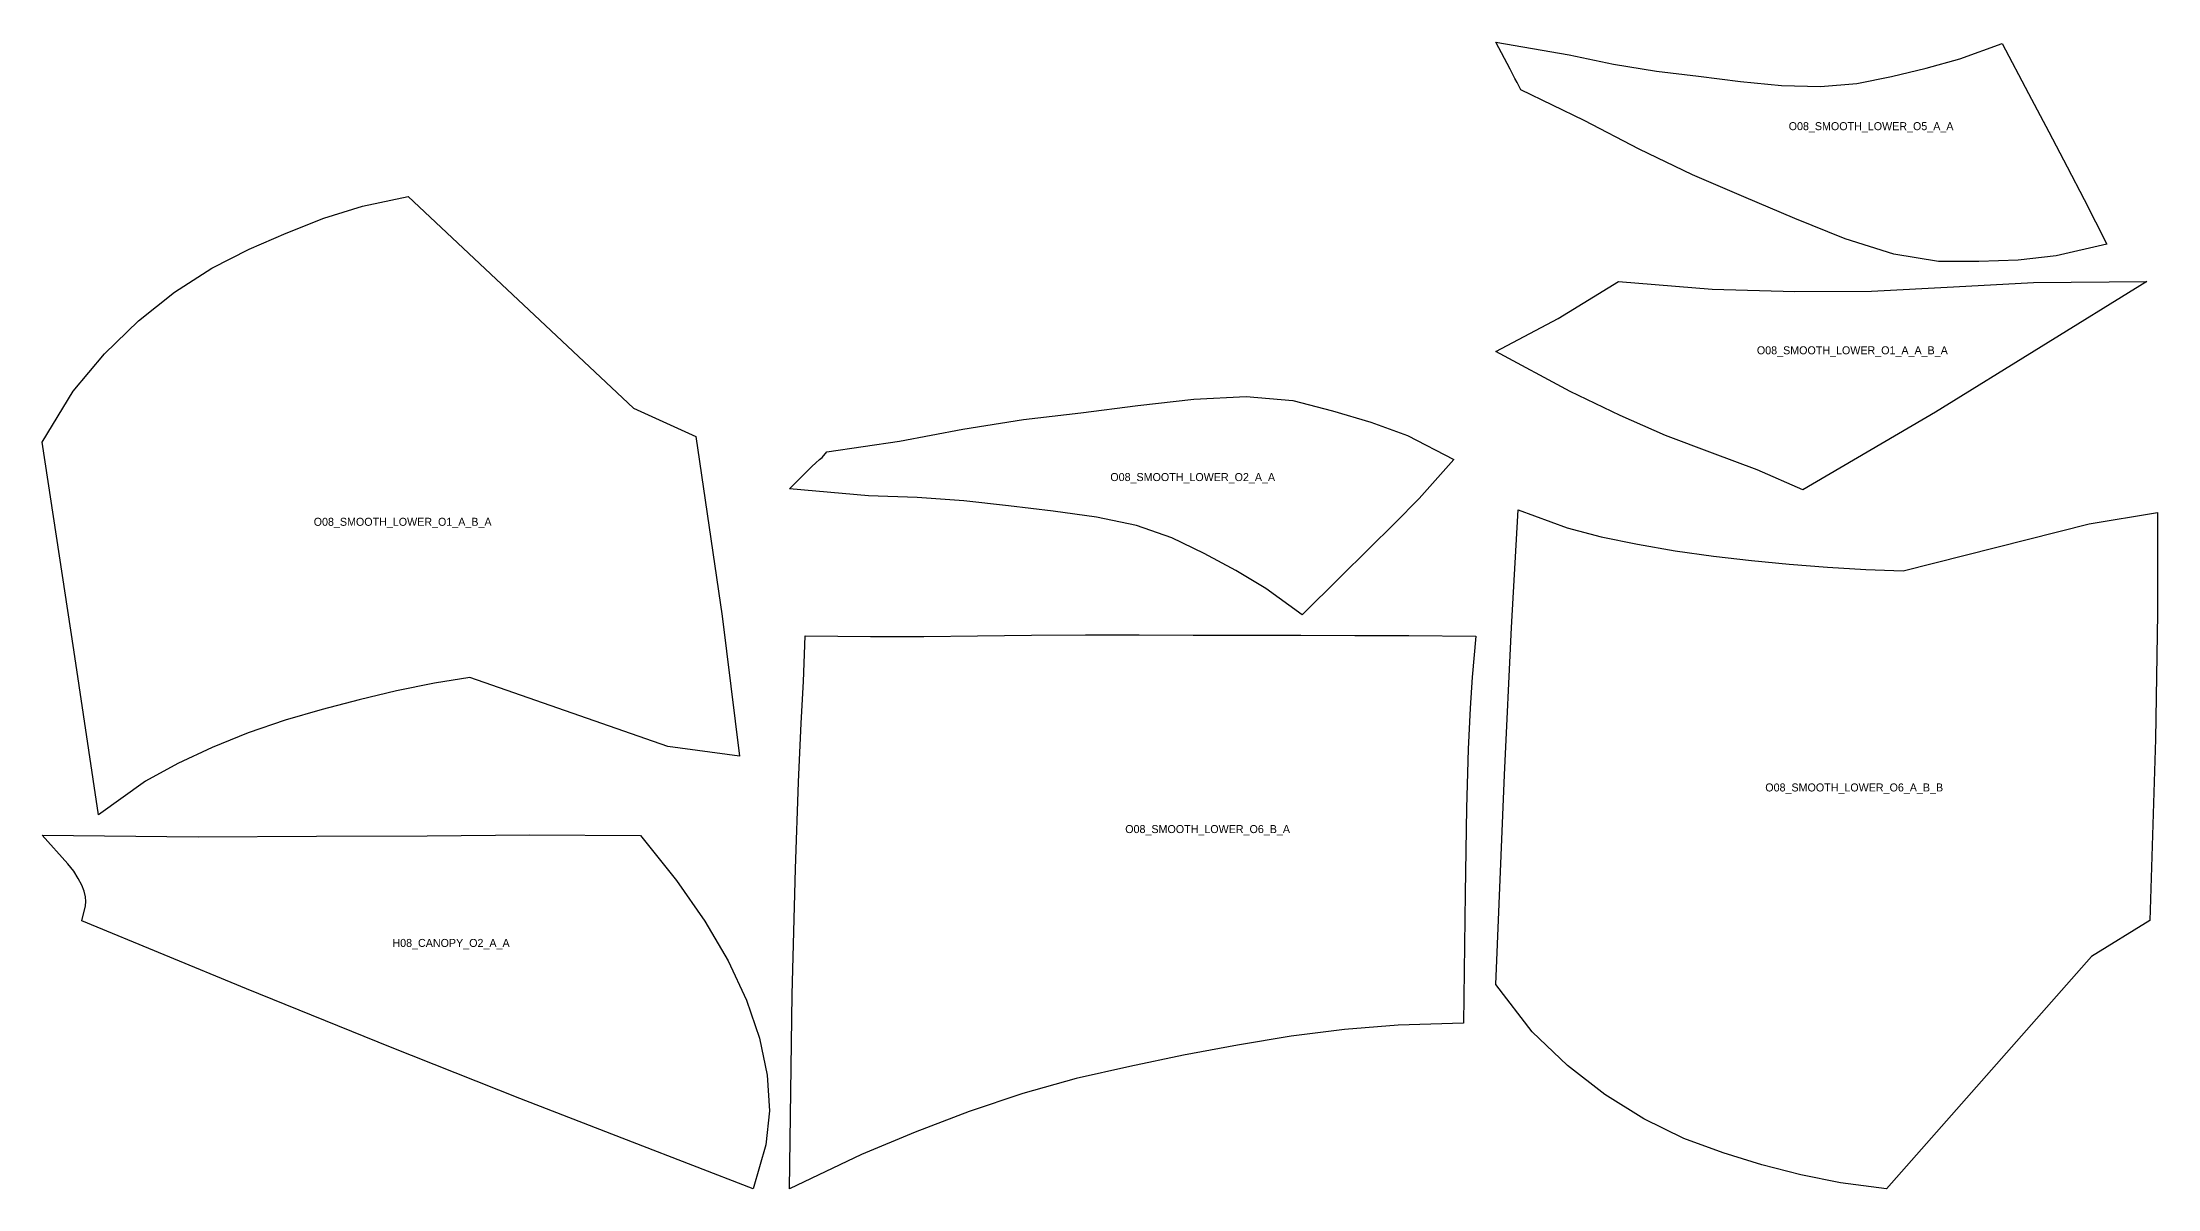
# Model space of a CAD drawing. Header units: millimetres. Extents: x 15 to 15325, y 15 to 1481.
# Drawn here: x 7981 to 10095, y 15 to 1161 of the extents above; entities that cross this region are included whole.
import ezdxf

# ---------------------------------------------------------------- set-up
doc = ezdxf.new("R2010")
doc.units = ezdxf.units.MM

msp = doc.modelspace()

# ---------------------------------------------------------------- linework, layer by layer
for points in [[(9433.7, 1160.7), (9507, 1148.2), (9551.3, 1139), (9594.3, 1131.9), (9636.4, 1126.8), (9678.4, 1121.6), (9719.5, 1117.6), (9758.5, 1116.4), (9794.7, 1119.5), (9829.3, 1126.7), (9864, 1134.8), (9897.5, 1144.2), (9939.9, 1159.6), (9966.3, 1109.6), (9986.5, 1071.4), (10005, 1036.1), (10022, 1003.5), (10044.6, 959.1), (9994.1, 947.3), (9955.9, 943.1), (9916.8, 941.6), (9876.5, 941.5), (9831.7, 948.9), (9783.2, 964.4), (9732.8, 984.6), (9681.8, 1006.4), (9630.6, 1028.3), (9577, 1053.8), (9522.1, 1082.5), (9458.8, 1113.3), (9455.1, 1120.5), (9453, 1124.6), (9450.6, 1129.1), (9448.2, 1133.9), (9433.7, 1160.7)], [(7980.9, 761), (8011.8, 811.9), (8043.2, 849.2), (8076.9, 882.3), (8112.9, 911), (8150.3, 935.1), (8187.6, 954), (8224.6, 970.1), (8262.2, 984.8), (8301, 997), (8346.5, 1006.6), (8572, 795), (8634.2, 766.7), (8660.6, 587.2), (8677.8, 447.1), (8606.1, 456.8), (8408.4, 525.8), (8372.8, 520.3), (8335, 512.4), (8297.6, 503.4), (8260.7, 493.8), (8223.8, 483.2), (8186.7, 470.5), (8150.6, 456), (8116.3, 439.9), (8084.2, 422.2), (8037.1, 388.7), (8012.3, 553.7), (7980.9, 761)], [(9556.5, 921.5), (9650, 914.1), (9732.8, 911.8), (9809.4, 912), (9891.2, 916.2), (9971.3, 920.8), (10084.5, 921.5), (9873.2, 791.2), (9740.8, 713.4), (9695.1, 733.5), (9650.3, 750.1), (9603.4, 767.9), (9558.1, 787.9), (9508.3, 811.6), (9433.7, 851.7), (9496.1, 884.8), (9556.5, 921.5)], [(8765, 751.4), (8837.6, 762.1), (8900.9, 774.2), (8961.8, 783.8), (9019.1, 790.5), (9076.1, 797.8), (9132, 804.1), (9184.4, 806.7), (9230.8, 802.6), (9270.6, 792.4), (9308.8, 781.2), (9345.4, 767.7), (9392, 743.7), (9357.1, 704.9), (9332.8, 680), (9306.7, 654.1), (9278.3, 626), (9240.4, 588.6), (9204, 614.9), (9174, 632.8), (9142.2, 649.7), (9110.1, 665.6), (9074.8, 677.7), (9034.8, 686), (8991.5, 692), (8946.8, 697.3), (8902.1, 702.6), (8855.5, 705.9), (8806.7, 707.5), (8727.7, 714.5), (8750.2, 736.7), (8754.1, 740.4), (8757.7, 743.6), (8760.3, 745.8), (8765, 751.4)], [(9456.3, 693.4), (9505.1, 675.4), (9539.2, 666.6), (9575.4, 659), (9613.1, 652.5), (9651.5, 647.1), (9689.4, 642.9), (9727.1, 639.3), (9765.3, 636.2), (9803.8, 633.8), (9841, 632.4), (10027.1, 679.6), (10095.1, 690.7), (10095.4, 589.7), (10093.3, 464.1), (10087.6, 282.9), (10029.2, 247), (9824.4, 15), (9778.3, 20.9), (9738.6, 28.8), (9699.6, 39), (9661, 50.7), (9621.7, 65.2), (9581.9, 84.9), (9542.8, 109.2), (9505.4, 138.1), (9470, 171.7), (9433.7, 219), (9442.4, 428.5), (9449.4, 575.7), (9456.3, 693.4)], [(8743.3, 567.5), (8808.6, 566.8), (8862.2, 566.9), (8915.8, 567.5), (8969.7, 568.2), (9023.6, 568.6), (9077.4, 568.5), (9131.3, 568.3), (9185.1, 568.2), (9238.9, 568.1), (9292.8, 568), (9346.8, 567.7), (9413.7, 567.3), (9410.3, 526.3), (9408.1, 495.4), (9406.2, 454.4), (9404.6, 395.2), (9403.2, 310.2), (9401.5, 180.3), (9336.2, 178.3), (9282.7, 174.2), (9229.2, 167.4), (9175.6, 158.6), (9121.8, 148.3), (9068, 137.1), (9014.4, 125.2), (8960.9, 110.2), (8907.3, 92.1), (8853.5, 71.5), (8799.7, 49), (8727.7, 15), (8730.5, 209.1), (8733.7, 334.6), (8736.9, 421.4), (8739.6, 480.3), (8741.7, 521.8), (8743.3, 567.5)], [(7980.9, 368.3), (8136.8, 366.6), (8254.9, 367.2), (8365.7, 367.8), (8468, 368.7), (8578.9, 368), (8615, 323), (8643.2, 282.5), (8666.5, 242.6), (8684.8, 203.5), (8697.9, 165.4), (8705.6, 128.4), (8707.7, 92.8), (8704.1, 58.7), (8691.6, 15), (8570.7, 61.6), (8458.1, 105.2), (8329, 156.5), (8185.1, 214.9), (8020.3, 282.7), (8024.2, 297.7), (8024.5, 302), (8024, 306.8), (8022.7, 312.3), (8020.3, 318.4), (8016.9, 325.1), (8012.3, 332.3), (8006.5, 339.8), (7980.9, 368.3)]]:
    msp.add_lwpolyline(points, close=True)

# ---------------------------------------------------------------- texts
for s, p in [('O08_SMOOTH_LOWER_O5_A_A', (9726.6, 1072.9)), ('O08_SMOOTH_LOWER_O1_A_A_B_A', (9694.8, 848.9)), ('O08_SMOOTH_LOWER_O2_A_A', (9048.5, 722.2)), ('O08_SMOOTH_LOWER_O1_A_B_A', (8252.2, 677.5)), ('O08_SMOOTH_LOWER_O6_A_B_B', (9703.2, 412)), ('O08_SMOOTH_LOWER_O6_B_A', (9063.4, 370.4)), ('H08_CANOPY_O2_A_A', (8330.9, 256.6))]:
    msp.add_text(s, height=8).set_placement(p)

doc.saveas('drawing.dxf')
